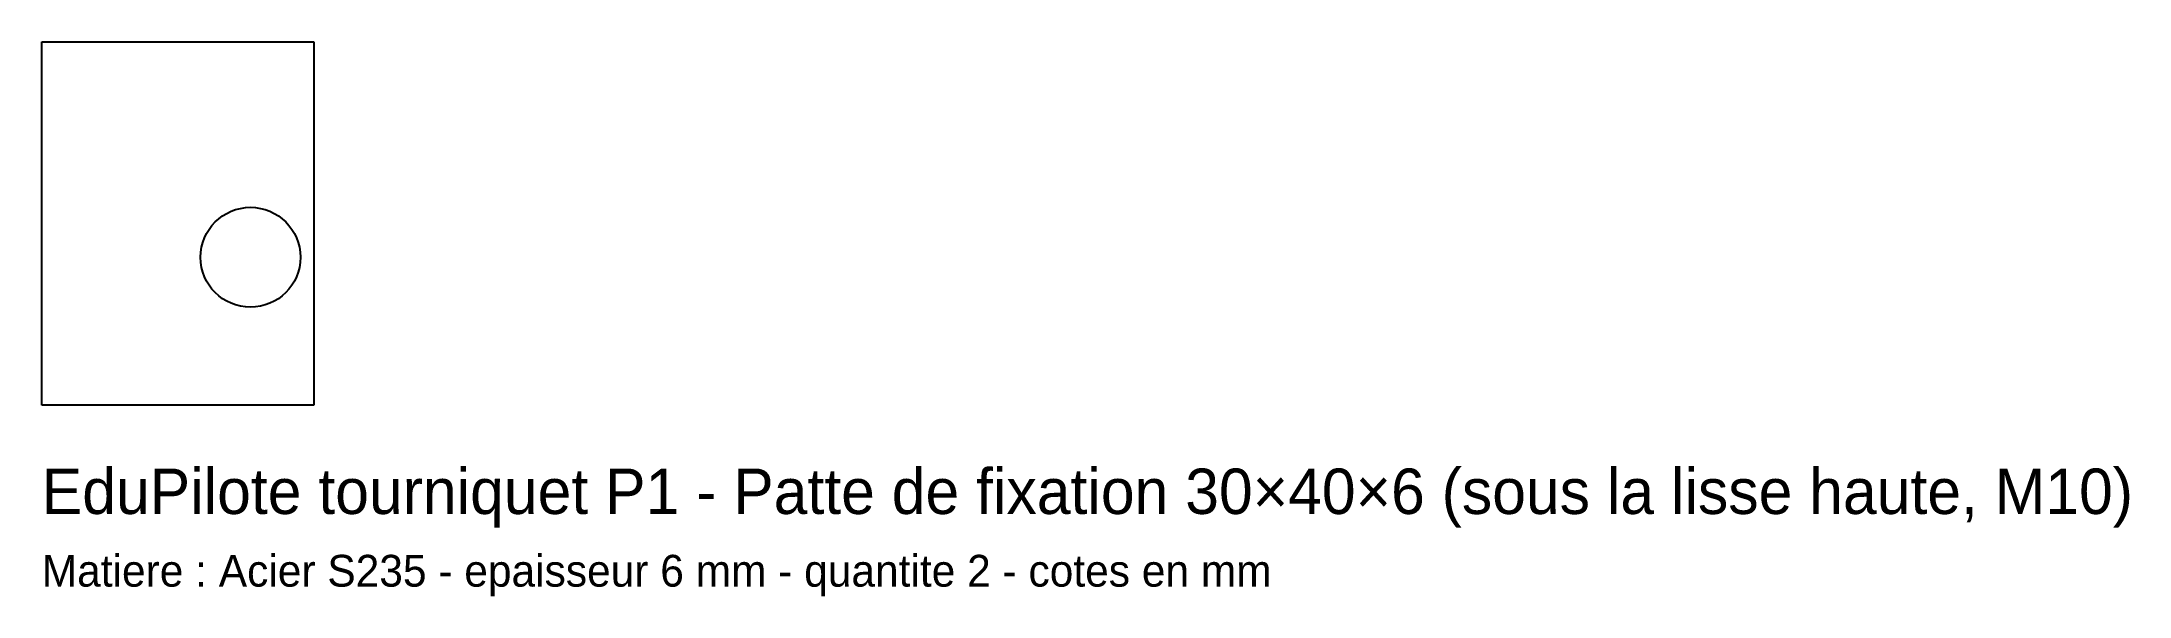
# Model space of a CAD drawing. Header units: millimetres. Extents: x -15 to 215, y -41 to 20.
import ezdxf

# ---------------------------------------------------------------- set-up
doc = ezdxf.new("R2010")
doc.units = ezdxf.units.MM
doc.layers.add('DECOUPE', color=7, linetype='Continuous')
doc.layers.add('TEXTE', color=3, linetype='Continuous')

msp = doc.modelspace()

# ---------------------------------------------------------------- linework, layer by layer
at = {"layer": 'DECOUPE'}
for p, q in [((-15, 20), (15, 20)), ((-15, -20), (-15, 20)), ((15, 20), (15, -20)), ((15, -20), (-15, -20))]:
    msp.add_line(p, q, dxfattribs=at)
msp.add_circle((8, -3.73), 5.5, dxfattribs=at)

# ---------------------------------------------------------------- texts
at = {"layer": 'TEXTE'}
for s, height, p in [('EduPilote tourniquet P1 - Patte de fixation 30×40×6 (sous la lisse haute, M10)', 5, (-15, -32)), ('Matiere : Acier S235 - epaisseur 6 mm - quantite 2 - cotes en mm', 3.5, (-15, -40))]:
    msp.add_text(s, height=height, dxfattribs=at).set_placement(p)

doc.saveas('drawing.dxf')
